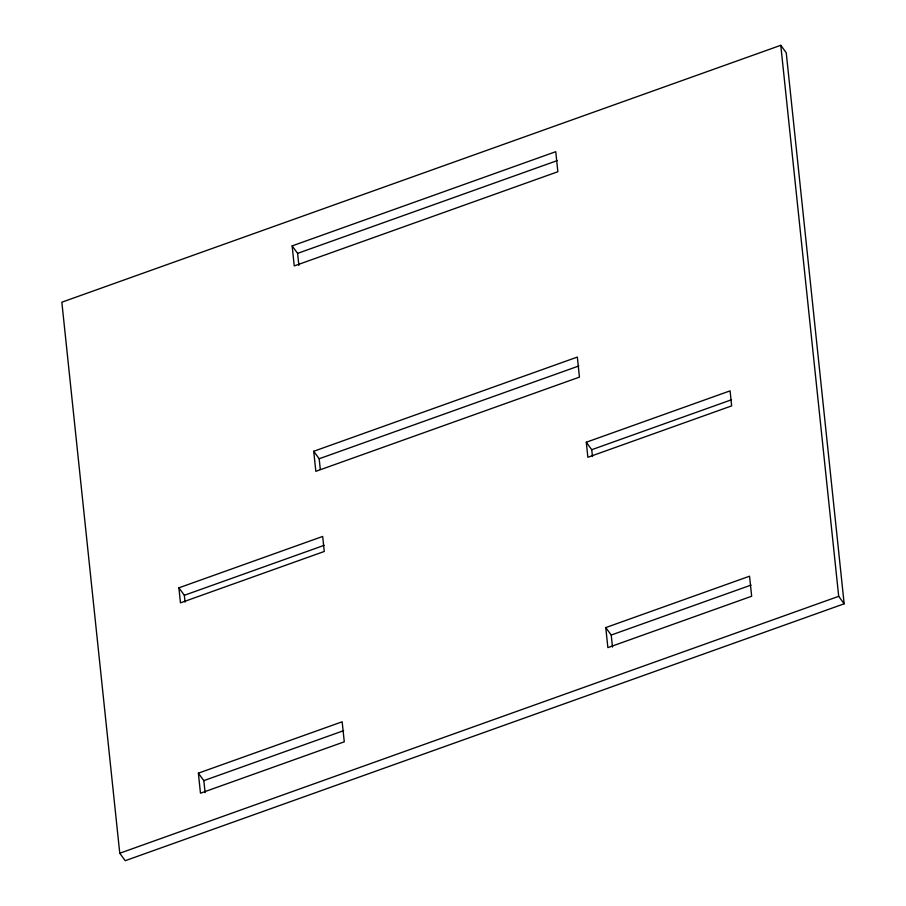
<?xml version="1.0" encoding="UTF-8"?>
<svg xmlns="http://www.w3.org/2000/svg" width="906" height="906" viewBox="0 0 906 906"><rect width="100%" height="100%" fill="white"/><g stroke="black" fill="none" stroke-linecap="round" stroke-linejoin="round"><path stroke-width="1.36" d="M780.779 45.3L61.846 302.208L119.762 853.237L125.221 860.7L844.154 603.792L786.238 52.763L780.779 45.3L838.696 596.329L844.154 603.792M292.14 245.9L555.752 151.698L557.858 171.732L294.246 265.934L292.14 245.9L297.598 253.363L298.867 265.39M297.598 253.363L557.213 160.6M313.725 451.279L577.337 357.077L579.444 377.123L315.832 471.324L313.725 451.279L319.184 458.753L320.305 469.433M319.184 458.753L578.798 365.979M178.89 587.824L322.683 536.443L324.257 551.471L180.475 602.852L178.89 587.824L184.348 595.287L185.073 602.116M586.284 442.241L730.077 390.86L731.652 405.888L587.869 457.27L586.284 442.241L591.743 449.704L592.467 456.545M184.348 595.287L324.144 545.333M591.743 449.704L731.538 399.75M198.369 773.169L342.162 721.788L344.269 741.821L200.475 793.203L198.369 773.169L203.827 780.632L205.096 792.659M605.763 627.586L749.556 576.205L751.663 596.239L607.869 647.62L605.763 627.586L611.222 635.049L612.49 647.077M203.827 780.632L343.623 730.678M611.222 635.049L751.017 585.095M119.762 853.237L838.696 596.329"/></g></svg>
